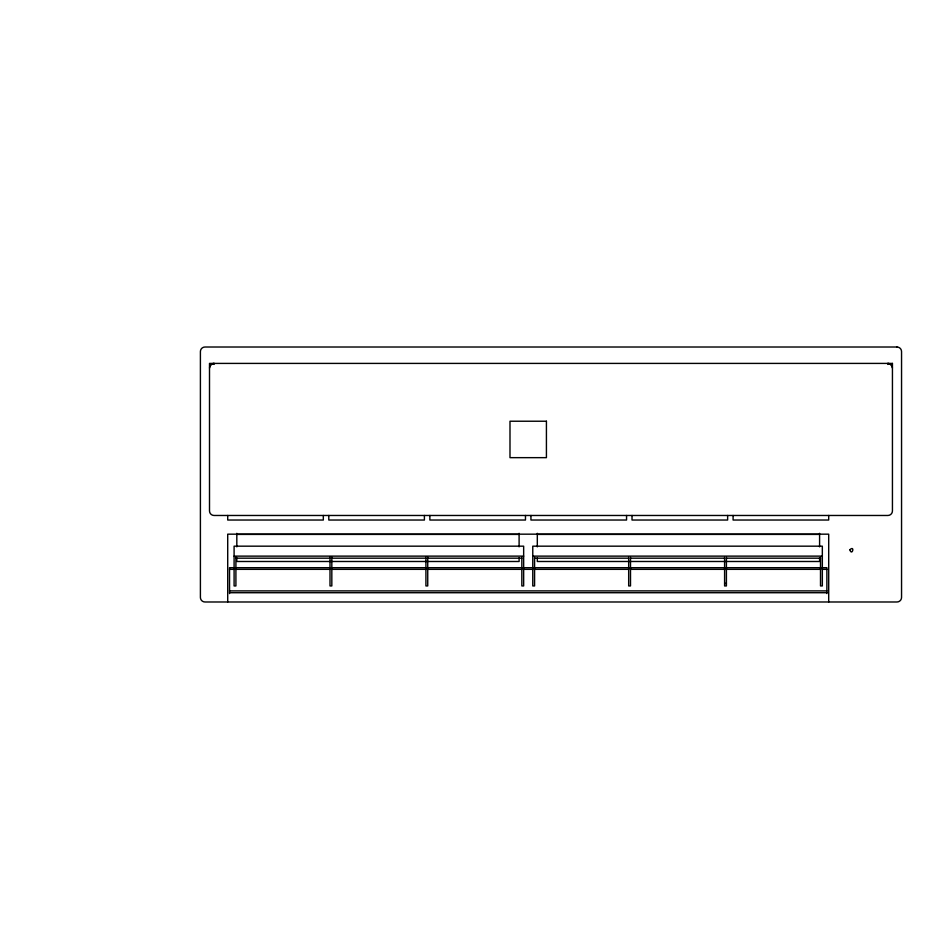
<?xml version="1.0" encoding="UTF-8"?>
<svg xmlns="http://www.w3.org/2000/svg" width="949" height="949" viewBox="0 0 949 949"><rect width="100%" height="100%" fill="white"/><g stroke="black" fill="none" stroke-linecap="round" stroke-linejoin="round"><path stroke-width="1.42" d="M209.504 367.963L210.844 364.736L214.059 363.408L214.059 364.428M236.823 534.406L519.103 534.406M537.312 534.406L819.592 534.406M234.095 556.126L523.658 556.126M532.769 556.126L822.332 556.126M235.91 558.178L330.003 558.178M331.83 558.178L425.923 558.178M427.738 558.178L521.831 558.178M534.584 558.178L628.677 558.178M630.504 558.178L724.597 558.178M726.412 558.178L820.505 558.178M229.539 569.341L234.095 569.341M235.91 569.341L330.003 569.341M331.83 569.341L425.923 569.341M427.738 569.341L521.831 569.341M523.658 569.341L532.769 569.341M534.584 569.341L628.677 569.341M630.504 569.341L820.505 569.341M822.332 569.341L826.887 569.341M724.597 583.445L726.412 583.445M229.539 590.907L826.887 590.895M229.539 592.722L826.887 592.722M887.896 364.428L887.896 363.408L891.111 364.736L892.44 367.963M828.702 515.473L828.702 520.028L733.091 520.028L733.091 515.473M828.702 601.986L828.702 534.168L227.713 534.168L227.713 601.986M826.887 593.564L826.887 567.704L229.539 567.704L229.539 593.564M820.505 557.229L820.505 585.936L822.332 585.936L822.332 546.173L532.769 546.173L532.769 585.936L534.584 585.936L534.584 557.229M819.592 533.326L819.592 546.838M819.592 557.822L819.592 561.488L537.312 561.488L537.312 557.822M727.634 515.473L727.634 520.028L632.022 520.028L632.022 515.473M726.412 557.229L726.412 585.936L724.597 585.936L724.597 557.229M630.504 557.229L630.504 585.936L628.677 585.936L628.677 557.229M626.554 515.473L626.554 520.028L530.942 520.028L530.942 515.473M537.312 533.326L537.312 546.838M525.473 515.473L525.473 520.028L429.861 520.028L429.861 515.473M521.831 557.229L521.831 585.936L523.658 585.936L523.658 546.173L234.095 546.173L234.095 585.936L235.91 585.936L235.91 557.229M519.103 533.326L519.103 546.838M519.103 557.822L519.103 561.488L236.823 561.488L236.823 557.822M427.738 557.229L427.738 585.936L425.923 585.936L425.923 557.229M424.405 515.473L424.405 520.028L328.793 520.028L328.793 515.473M331.83 557.229L331.83 585.936L330.003 585.936L330.003 557.229M323.324 515.473L323.324 520.028L227.713 520.028L227.713 515.473M236.823 533.326L236.823 546.838M887.896 363.408A4.555 4.555 0 0 1 892.096 366.219M209.848 366.219A4.555 4.555 0 0 1 214.059 363.408M849.829 549.744C852.06 556.695 855.239 544.833 849.829 549.744M896.995 347.014L204.948 347.014A4.555 4.555 0 0 0 200.405 351.569L200.405 597.431A4.555 4.555 0 0 0 204.948 601.986L896.995 601.986A4.555 4.555 0 0 0 901.55 597.431L901.55 351.569A4.555 4.555 0 0 0 896.995 347.014M892.44 363.408L209.504 363.408L209.504 510.918A4.555 4.555 0 0 0 214.059 515.473L887.896 515.473A4.555 4.555 0 0 0 892.44 510.918L892.44 363.408M546.422 421.226L509.993 421.226L509.993 457.655L546.422 457.655L546.422 421.226"/></g></svg>
